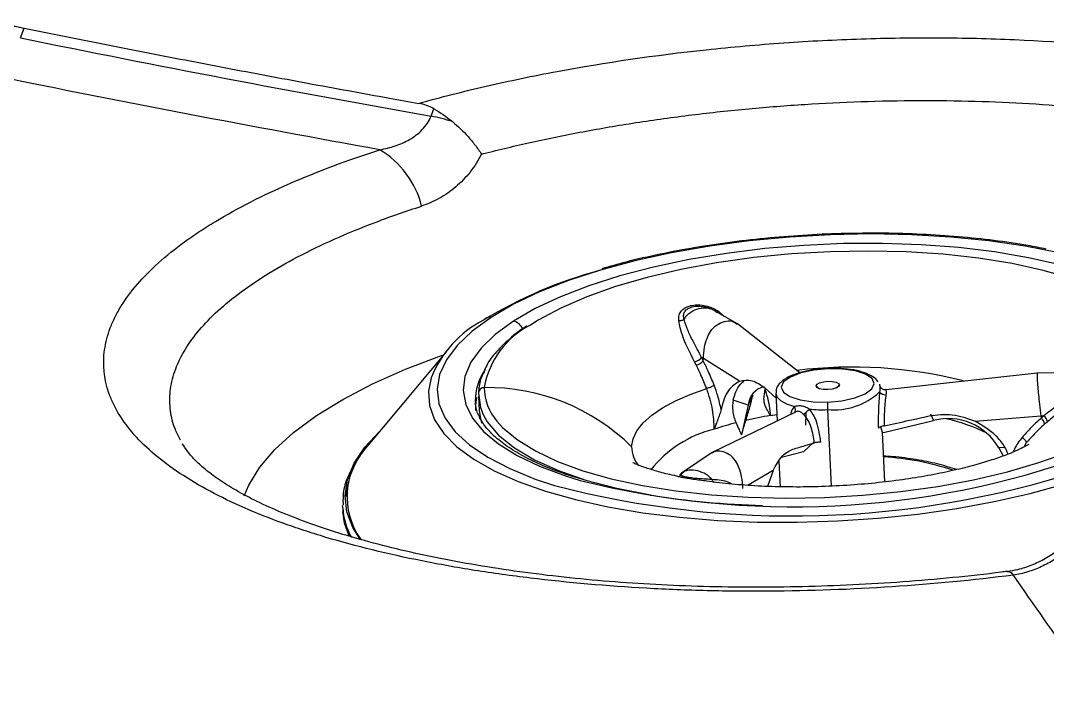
# Model space of a CAD drawing. Extents: x 398 to 508, y 623 to 782.
# Drawn here: x 462.976 to 466.448, y 656.504 to 658.735 of the extents above; entities that cross this region are included whole.
import ezdxf

# ---------------------------------------------------------------- set-up
doc = ezdxf.new("R2010")
doc.units = 0
doc.header["$MEASUREMENT"] = 0
doc.layers.add('GEOMETRY', color=2, linetype='Continuous', lineweight=25)

msp = doc.modelspace()

# ---------------------------------------------------------------- linework, layer by layer
at = {"layer": 'GEOMETRY'}
for p, q in [((462.9757, 658.6764), (462.9879, 658.71)), ((465.3049, 657.7622), (465.2856, 657.767)), ((465.3997, 657.7096), (465.3085, 657.7611)), ((465.3351, 657.7527), (465.3549, 657.7349)), ((465.6102, 657.544), (465.3994, 657.7098)), ((464.415, 657.6155), (464.1501, 657.2989)), ((465.2839, 657.5848), (465.2842, 657.5923)), ((465.4065, 657.5157), (465.2842, 657.5923)), ((466.4132, 657.5431), (465.902, 657.4867)), ((466.5868, 657.5446), (466.4121, 657.543)), ((465.4892, 657.4552), (465.4936, 657.4886)), ((465.4927, 657.4926), (465.5295, 657.46)), ((465.5288, 657.4749), (465.5332, 657.3812)), ((464.5242, 657.4646), (464.5265, 657.4172)), ((465.436, 657.4345), (465.3849, 657.4515)), ((465.436, 657.4345), (465.4129, 657.3343)), ((465.4515, 657.4677), (465.436, 657.4345)), ((465.5953, 657.4115), (465.314, 657.2743)), ((465.5108, 657.3995), (465.5321, 657.4029)), ((465.6309, 657.3672), (465.6319, 657.4095)), ((465.7043, 657.4197), (465.7164, 657.1609)), ((466.0524, 657.4049), (466.0626, 657.3834)), ((465.8977, 657.344), (466.0626, 657.3834)), ((466.2032, 657.3804), (466.4251, 657.3984)), ((466.4251, 657.3984), (466.426, 657.3908)), ((465.8896, 657.3421), (465.8841, 657.3614)), ((465.8896, 657.3421), (465.8977, 657.344)), ((465.8975, 657.1752), (465.8897, 657.3421)), ((463.5258, 657.2989), (463.5232, 657.3039)), ((465.6574, 657.3095), (465.6229, 657.2771)), ((466.3761, 657.3073), (466.3681, 657.293)), ((465.3144, 657.2746), (465.2106, 657.2049)), ((465.6187, 657.2761), (465.5486, 657.2583)), ((465.6229, 657.2771), (465.6187, 657.2761)), ((466.3033, 657.2921), (466.2832, 657.2906)), ((466.2832, 657.2906), (466.2983, 657.2632)), ((465.5395, 657.2443), (465.5435, 657.159)), ((465.2052, 657.1961), (465.2055, 657.1957)), ((465.2189, 657.2103), (465.2065, 657.1986)), ((465.52, 657.2139), (465.4358, 657.1637)), ((465.52, 657.2139), (465.5006, 657.16)), ((465.1058, 657.1311), (465.106, 657.1285)), ((464.0649, 657.088), (464.0647, 657.095)), ((464.0649, 657.088), (464.0655, 657.0754))]:
    msp.add_line(p, q, dxfattribs=at)
at = {"layer": 'GEOMETRY', "flags": 128}
for points in [[(466.487, 657.95), (466.3718, 657.9726), (466.2493, 657.9904), (466.1209, 658.0033), (465.9878, 658.011), (465.8516, 658.0136), (465.7138, 658.011), (465.5759, 658.0032), (465.4394, 657.9903), (465.3057, 657.9725), (465.1765, 657.9499), (465.053, 657.9227), (464.9366, 657.8914), (464.8286, 657.8562), (464.7302, 657.8176), (464.6424, 657.7758), (464.5663, 657.7315)], [(466.4908, 657.9092), (466.3839, 657.9333), (466.269, 657.9529), (466.1474, 657.9675), (466.0207, 657.9771), (465.8902, 657.9816), (465.7576, 657.9809), (465.6243, 657.975), (465.4919, 657.964), (465.362, 657.948), (465.2361, 657.9272), (465.1157, 657.9018), (465.0022, 657.8722), (464.8968, 657.8386), (464.801, 657.8015), (464.7157, 657.7614), (464.642, 657.7186)], [(466.7583, 657.7533), (466.7521, 657.7579), (466.6901, 657.7963), (466.6157, 657.8314), (466.5298, 657.8629), (466.4336, 657.8903), (466.3281, 657.9133), (466.2148, 657.9315), (466.095, 657.9448), (465.9704, 657.953), (465.8423, 657.9559), (465.7126, 657.9537), (465.5827, 657.9461), (465.4543, 657.9335), (465.329, 657.9159), (465.2085, 657.8935), (465.0941, 657.8666), (464.9875, 657.8356), (464.8898, 657.8009), (464.8024, 657.7629), (464.7262, 657.722), (464.6996, 657.7053)], [(464.5663, 657.7315), (464.5027, 657.685), (464.4521, 657.637), (464.4153, 657.5878), (464.3926, 657.5381), (464.3843, 657.4885), (464.3904, 657.4393), (464.4109, 657.3913), (464.4456, 657.3448), (464.494, 657.3005), (464.5557, 657.2588), (464.6299, 657.2202), (464.7159, 657.185), (464.7811, 657.1631)], [(464.642, 657.7186), (464.5807, 657.6737), (464.5326, 657.6273), (464.4983, 657.5798), (464.478, 657.5318), (464.4721, 657.4838), (464.4807, 657.4365), (464.5036, 657.3905), (464.5405, 657.3461), (464.5911, 657.304), (464.6547, 657.2646), (464.7306, 657.2285), (464.8179, 657.196), (464.8682, 657.1804)], [(463.7319, 657.1285), (463.7474, 657.1646), (463.7845, 657.2248), (463.8352, 657.2843), (463.8991, 657.3426), (463.9758, 657.3993), (464.0648, 657.454), (464.1654, 657.5064), (464.2769, 657.556), (464.3986, 657.6025), (464.4065, 657.6053)], [(465.7062, 657.5579), (465.6575, 657.5533), (465.6135, 657.5436), (465.5784, 657.5299), (465.5557, 657.5133), (465.5476, 657.4956), (465.5549, 657.4784), (465.5769, 657.4636), (465.6114, 657.4524), (465.6551, 657.4461), (465.7036, 657.4451)], [(465.7036, 657.4451), (465.7523, 657.4497), (465.7964, 657.4594), (465.8314, 657.4732), (465.8541, 657.4898), (465.8622, 657.5075), (465.8549, 657.5246), (465.8329, 657.5395), (465.7984, 657.5506), (465.7547, 657.557), (465.7062, 657.5579)], [(464.3638, 657.5271), (464.3548, 657.482), (464.3583, 657.4332), (464.3757, 657.3853), (464.4066, 657.3389), (464.4509, 657.2944), (464.508, 657.2523), (464.5774, 657.2129), (464.6583, 657.1768), (464.75, 657.1442), (464.8515, 657.1155), (464.9617, 657.0911), (465.0795, 657.0711), (465.2037, 657.0557), (465.3331, 657.0451), (465.4663, 657.0395), (465.6019, 657.0389), (465.7385, 657.0432), (465.8748, 657.0525), (466.0093, 657.0666), (466.1408, 657.0854), (466.2677, 657.1088), (466.3888, 657.1364), (466.5029, 657.168)], [(465.6656, 657.5), (465.6687, 657.5055), (465.6773, 657.5104), (465.6901, 657.514), (465.7052, 657.5156), (465.7202, 657.5151), (465.7329, 657.5125), (465.7414, 657.5083), (465.7442, 657.503)], [(465.7442, 657.503), (465.7411, 657.4975), (465.7325, 657.4926), (465.7197, 657.4891), (465.7046, 657.4874), (465.6896, 657.4879), (465.6769, 657.4905), (465.6684, 657.4948), (465.6656, 657.5)], [(464.5241, 657.4751), (464.531, 657.4263), (464.54, 657.4031)], [(465.0417, 657.2943), (465.0464, 657.3212), (465.0595, 657.3481), (465.0806, 657.3746), (465.1096, 657.4005), (465.146, 657.4254), (465.1895, 657.4489), (465.2395, 657.4709), (465.2954, 657.491)], [(465.5288, 657.4755), (465.5327, 657.4628), (465.545, 657.4501), (465.5651, 657.439), (465.592, 657.43)], [(464.5147, 657.4166), (464.515, 657.4362), (464.5189, 657.4604)], [(464.5265, 657.4172), (464.5306, 657.3881), (464.5349, 657.3737)], [(464.54, 657.4031), (464.5537, 657.3788), (464.592, 657.3331), (464.6453, 657.29), (464.713, 657.25), (464.7941, 657.2137), (464.8874, 657.1815), (464.9918, 657.1538), (465.1058, 657.1311)], [(464.5865, 657.3805), (464.6055, 657.3594), (464.6543, 657.3182), (464.7163, 657.2798), (464.7907, 657.2446), (464.8766, 657.2131), (464.9728, 657.1858), (465.0783, 657.1628), (465.1916, 657.1446), (465.3114, 657.1313), (465.436, 657.1231), (465.5641, 657.1201), (465.6938, 657.1224), (465.8238, 657.1299), (465.9521, 657.1426), (466.0774, 657.1602), (466.1979, 657.1826), (466.3123, 657.2094), (466.4189, 657.2404), (466.5166, 657.2751)], [(464.1251, 656.9791), (464.0989, 657.0213), (464.0791, 657.0744), (464.0733, 657.1286), (464.0815, 657.1833), (464.1038, 657.2381), (464.1398, 657.2924), (464.1892, 657.3459), (464.1902, 657.3468)], [(464.0875, 656.9895), (464.0712, 657.0356), (464.0655, 657.0754)]]:
    msp.add_lwpolyline(points, dxfattribs=at)
at = {"layer": 'GEOMETRY'}
for centre, radius, start, end in [((464.217, 657.6969), 0.7301, 72.5512, 78.4136), ((464.0297, 658.0314), 0.3117, 14.2318, 58.9749), ((465.3298, 656.4181), 1.5245, 105.1122, 121.1731), ((464.7177, 657.3843), 0.3817, 117.6371, 158.0244), ((464.5611, 657.7055), 0.0265, 78.5757, 140.309), ((464.6326, 657.675), 0.0446, 22.5594, 77.7756), ((464.8313, 657.4447), 0.292, 116.7942, 170.2394), ((465.2463, 657.6222), 0.0415, 281.7004, 320.5989), ((465.2513, 657.6129), 0.043, 281.7158, 319.2109), ((464.6958, 657.4497), 0.1826, 144.5311, 180.8077), ((465.787, 656.034), 1.5296, 75.7487, 96.9792), ((465.7063, 657.531), 0.0472, 308.0151, 323.6222), ((464.543, 657.4753), 0.0189, 88.5142, 180.645), ((464.5541, 656.7999), 0.6944, 45.3959, 90.8708), ((464.7209, 657.4963), 0.1774, 180.686, 220.7523), ((465.5032, 657.4309), 0.0673, 101.6407, 176.866), ((465.702, 657.5321), 0.0485, 221.3358, 239.1546), ((465.7251, 657.6475), 0.2287, 264.7795, 312.642), ((465.8994, 657.4951), 0.025, 219.48, 274.9729), ((466.2255, 657.4468), 0.5219, 180.1783, 182.9696), ((465.7439, 656.0003), 1.4185, 99.4604, 102.8655), ((465.5801, 657.4192), 0.016, 326.7688, 42.1517), ((464.647, 658.3893), 1.3885, 314.7143, 315.805), ((465.6859, 657.885), 0.4657, 264.6524, 272.2629), ((466.4128, 657.3723), 0.0354, 10.8486, 49.5983), ((465.6603, 656.3409), 1.0678, 104.4098, 108.5253), ((466.1112, 657.1903), 0.1991, 30.2462, 104.1341), ((465.9687, 656.7801), 0.6237, 63.9269, 77.4542), ((466.4043, 657.364), 0.0344, 11.1079, 50.9137), ((465.4122, 656.9748), 0.3893, 103.5454, 141.7571), ((464.3683, 657.1037), 0.2928, 138.186, 175.5606), ((464.3285, 657.1251), 0.2491, 135.7532, 215.9157), ((465.5863, 660.0253), 2.9341, 255.8322, 289.7933), ((465.1437, 657.2954), 0.1021, 180.6, 219.8978), ((465.839, 656.3416), 0.9197, 71.6871, 86.5985), ((465.5831, 660.234), 3.1739, 255.3634, 287.982), ((465.5523, 659.8533), 2.7585, 260.686, 268.578), ((464.2996, 657.102), 0.2351, 183.4132, 209.3076), ((466.3117, 656.8474), 0.0243, 31.4527, 92.865)]:
    msp.add_arc(centre, radius, start, end, dxfattribs=at)
for points, knots in [([(462.4579, 658.71), (462.462, 658.7108), (462.4701, 658.7124), (462.4825, 658.7147), (462.4951, 658.7169), (462.5078, 658.719), (462.527, 658.7219), (462.5531, 658.7254), (462.5863, 658.729), (462.62, 658.7318), (462.6654, 658.7345), (462.7229, 658.7359), (462.7803, 658.7345), (462.8258, 658.7318), (462.8595, 658.729), (462.8927, 658.7254), (462.9217, 658.7215), (462.9465, 658.7176), (462.9675, 658.714), (462.9811, 658.7113), (462.9879, 658.71)], [0, 0, 0, 0, 0.024943, 0.049904, 0.074897, 0.099938, 0.125041, 0.187508, 0.250078, 0.312621, 0.375098, 0.500019, 0.624948, 0.687409, 0.749978, 0.812527, 0.875008, 0.91679, 0.958431, 1, 1, 1, 1]), ([(462.9879, 658.71), (463.033, 658.7008), (463.1235, 658.6824), (463.2594, 658.6553), (463.3958, 658.6284), (463.5326, 658.6018), (463.6699, 658.5755), (463.8077, 658.5494), (463.9459, 658.5236), (464.0845, 658.4981), (464.21, 658.4753), (464.2892, 658.4611), (464.322, 658.4552)], [0, 0, 0, 0, 0.101523, 0.203392, 0.305605, 0.408162, 0.511062, 0.614304, 0.717888, 0.821811, 0.926073, 1, 1, 1, 1]), ([(464.322, 658.4552), (464.3957, 658.4759), (464.4717, 658.4952), (464.5892, 658.5223), (464.629, 658.5311), (464.7091, 658.5477), (464.7495, 658.5557), (464.953, 658.5936), (465.121, 658.6181), (465.3375, 658.6414), (465.3813, 658.6456), (465.469, 658.6534), (465.5127, 658.6569), (465.6439, 658.6661), (465.7311, 658.6705), (465.9051, 658.6763), (465.9918, 658.6775), (466.1216, 658.6769), (466.1648, 658.6762), (466.2511, 658.6741), (466.2941, 658.6727), (466.5063, 658.6632), (466.669, 658.649), (466.8637, 658.6231), (466.9022, 658.6175), (466.9783, 658.6054), (467.016, 658.5989), (467.1268, 658.5783), (467.1975, 658.5631), (467.3327, 658.5298), (467.3973, 658.5116), (467.5204, 658.4724), (467.5788, 658.4513), (467.6893, 658.4061), (467.7405, 658.3823), (467.8347, 658.3326), (467.8778, 658.3067), (467.9559, 658.2528), (467.9909, 658.2247), (468.0372, 658.181), (468.0516, 658.1662), (468.0781, 658.1362), (468.1023, 658.1059), (468.1219, 658.075), (468.1393, 658.0437), (468.1469, 658.0279), (468.166, 657.9801), (468.174, 657.9481), (468.1843, 657.8517), (468.1731, 657.7868), (468.1358, 657.7053), (468.1271, 657.689), (468.1076, 657.6564), (468.0967, 657.6403), (468.0609, 657.5923), (468.0327, 657.5609), (467.9678, 657.499), (467.9311, 657.4686), (467.8697, 657.4238), (467.8481, 657.409), (467.8027, 657.3796), (467.7791, 657.3652), (467.6567, 657.2945), (467.5448, 657.2422), (467.3876, 657.1819), (467.3553, 657.1702), (467.2889, 657.1471), (467.2547, 657.1358), (467.1507, 657.1032), (467.079, 657.0828), (466.931, 657.045), (466.8548, 657.0274), (466.6978, 656.9952), (466.6171, 656.9804), (466.5339, 656.9671)], [0, 0, 0, 0, 0.03125, 0.03125, 0.046875, 0.046875, 0.0625, 0.0625, 0.125, 0.125, 0.140625, 0.140625, 0.15625, 0.15625, 0.1875, 0.1875, 0.21875, 0.21875, 0.234375, 0.234375, 0.25, 0.25, 0.3125, 0.3125, 0.328125, 0.328125, 0.34375, 0.34375, 0.375, 0.375, 0.40625, 0.40625, 0.4375, 0.4375, 0.46875, 0.46875, 0.5, 0.5, 0.53125, 0.53125, 0.546875, 0.546875, 0.5625, 0.578125, 0.578125, 0.59375, 0.59375, 0.625, 0.625, 0.6875, 0.6875, 0.703125, 0.703125, 0.71875, 0.71875, 0.75, 0.75, 0.78125, 0.78125, 0.796875, 0.796875, 0.8125, 0.8125, 0.875, 0.875, 0.890625, 0.890625, 0.90625, 0.90625, 0.9375, 0.9375, 0.96875, 0.96875, 1, 1, 1, 1]), ([(464.5344, 658.2835), (464.5366, 658.2841), (464.5918, 658.2984), (464.704, 658.3252), (464.8763, 658.3603), (465.0574, 658.3912), (465.2449, 658.4172), (465.4358, 658.4379), (465.6269, 658.4528), (465.8186, 658.4622), (466.0114, 658.4659), (466.2019, 658.4636), (466.3868, 658.4555), (466.5668, 658.4416), (466.7424, 658.4216), (466.9102, 658.3959), (467.0674, 658.3648), (467.2148, 658.3284), (467.3528, 658.2865), (467.4786, 658.2396), (467.5904, 658.1887), (467.689, 658.1338), (467.7743, 658.0746), (467.8475, 658.0096), (467.9058, 657.9394), (467.9461, 657.8657), (467.9677, 657.7909), (467.9708, 657.7155), (467.9578, 657.6419), (467.9344, 657.5937), (467.9235, 657.5712)], [0, 0, 0, 0, 0.0014625, 0.0368542, 0.0730844, 0.1093147, 0.1465943, 0.1838738, 0.2201378, 0.2564018, 0.2937242, 0.3310466, 0.3672156, 0.4033845, 0.4406183, 0.4778519, 0.5138007, 0.5497493, 0.5867572, 0.6237651, 0.6595087, 0.6952523, 0.7320379, 0.7688236, 0.8087424, 0.8490082, 0.8873588, 0.9257096, 0.965325, 1, 1, 1, 1]), ([(464.1903, 658.2986), (464.2081, 658.3015), (464.2255, 658.3058), (464.2592, 658.3172), (464.2756, 658.3243), (464.3069, 658.3426), (464.3214, 658.3534), (464.3402, 658.373), (464.346, 658.3802), (464.3561, 658.3954), (464.3603, 658.4035), (464.3637, 658.4121)], [0, 0, 0, 0, 0.25, 0.25, 0.5, 0.5, 0.75, 0.75, 0.875, 0.875, 1, 1, 1, 1]), ([(464.4359, 658.3934), (464.4547, 658.378), (464.4723, 658.3611), (464.4971, 658.3335), (464.5051, 658.3239), (464.5165, 658.309), (464.5203, 658.304), (464.5275, 658.2938), (464.5311, 658.2886), (464.5344, 658.2835)], [0, 0, 0, 0, 0.5, 0.5, 0.75, 0.75, 0.875, 0.875, 1, 1, 1, 1]), ([(466.3324, 656.8601), (466.1966, 656.8426), (466.0598, 656.8295), (465.7842, 656.8114), (465.6454, 656.8064), (465.4705, 656.8053), (465.4354, 656.8054), (465.3659, 656.806), (465.3313, 656.8066), (465.2281, 656.8091), (465.1601, 656.8118), (464.9585, 656.823), (464.8271, 656.8344), (464.6668, 656.8539), (464.635, 656.858), (464.5724, 656.8668), (464.5415, 656.8714), (464.4501, 656.8859), (464.3909, 656.8965), (464.2182, 656.931), (464.1098, 656.9575), (463.9829, 656.9954), (463.958, 657.0032), (463.9097, 657.0191), (463.8861, 657.0273), (463.8172, 657.0522), (463.7301, 657.0868), (463.6526, 657.1243), (463.5799, 657.1632), (463.5459, 657.1833), (463.4515, 657.246), (463.4004, 657.2895), (463.3404, 657.3572), (463.3232, 657.3802), (463.3018, 657.4154), (463.2953, 657.4272), (463.2839, 657.4511), (463.2789, 657.4632), (463.2577, 657.5238), (463.2529, 657.5726), (463.2633, 657.6464), (463.2697, 657.6711), (463.2838, 657.7082), (463.2893, 657.7206), (463.3017, 657.7455), (463.3087, 657.758), (463.3472, 657.8201), (463.3893, 657.8686), (463.4688, 657.94), (463.498, 657.9635), (463.546, 657.9984), (463.5627, 658.01), (463.5975, 658.033), (463.6157, 658.0444), (463.7093, 658.1009), (463.7932, 658.1437), (463.9785, 658.2246), (464.0798, 658.2628), (464.1903, 658.2986)], [0, 0, 0, 0, 0.0625, 0.0625, 0.125, 0.125, 0.140625, 0.140625, 0.15625, 0.15625, 0.1875, 0.1875, 0.25, 0.25, 0.265625, 0.265625, 0.28125, 0.28125, 0.3125, 0.3125, 0.375, 0.375, 0.390625, 0.390625, 0.40625, 0.40625, 0.4375, 0.46875, 0.46875, 0.5, 0.5, 0.5625, 0.5625, 0.59375, 0.59375, 0.609375, 0.609375, 0.625, 0.625, 0.6875, 0.6875, 0.71875, 0.71875, 0.734375, 0.734375, 0.75, 0.75, 0.8125, 0.8125, 0.84375, 0.84375, 0.859375, 0.859375, 0.875, 0.875, 0.9375, 0.9375, 1, 1, 1, 1]), ([(464.5344, 658.2835), (464.5231, 658.2616), (464.51, 658.2415), (464.4881, 658.2138), (464.4804, 658.2049), (464.4641, 658.1881), (464.4556, 658.1801), (464.4295, 658.1578), (464.4111, 658.1451), (464.3726, 658.1236), (464.3525, 658.1148), (464.3318, 658.1081)], [0, 0, 0, 0, 0.25, 0.25, 0.375, 0.375, 0.5, 0.5, 0.75, 0.75, 1, 1, 1, 1]), ([(463.517, 657.3162), (463.5106, 657.3281), (463.4928, 657.3608), (463.4808, 657.416), (463.4793, 657.4817), (463.4945, 657.5486), (463.5254, 657.6156), (463.5715, 657.6814), (463.6324, 657.7464), (463.7088, 657.8106), (463.8016, 657.8743), (463.91, 657.9364), (464.0353, 657.9969), (464.1749, 658.0548), (464.2795, 658.0903), (464.3318, 658.1081)], [0, 0, 0, 0, 0.04368, 0.120413, 0.197146, 0.276103, 0.35506, 0.431867, 0.508674, 0.587709, 0.666743, 0.748699, 0.830656, 0.915328, 1, 1, 1, 1]), ([(465.7809, 658.0153), (465.7761, 658.0153), (465.7283, 658.0151), (465.6369, 658.0104), (465.5081, 658.0009), (465.381, 657.9867), (465.2568, 657.9683), (465.1369, 657.9457), (465.0306, 657.9217), (464.9678, 657.9037), (464.9407, 657.8959)], [0, 0, 0, 0, 0.016476, 0.161935, 0.307392, 0.452868, 0.598396, 0.744008, 0.889746, 1, 1, 1, 1]), ([(466.4428, 657.9625), (466.4226, 657.9666), (466.3665, 657.978), (466.2673, 657.992), (466.1471, 658.0049), (466.0226, 658.013), (465.9003, 658.0169), (465.8191, 658.0158), (465.7809, 658.0153)], [0, 0, 0, 0, 0.102978, 0.286936, 0.470626, 0.654121, 0.83748, 1, 1, 1, 1]), ([(465.2009, 657.72), (465.201, 657.7265), (465.2011, 657.7388), (465.209, 657.754), (465.2224, 657.7651), (465.2409, 657.7718), (465.2624, 657.7748), (465.2865, 657.7728), (465.3117, 657.7657), (465.327, 657.7572), (465.3351, 657.7527)], [0, 0, 0, 0, 0.145851, 0.274099, 0.386878, 0.500542, 0.613822, 0.727127, 0.855363, 1, 1, 1, 1]), ([(465.2188, 657.7246), (465.2181, 657.7291), (465.2168, 657.7382), (465.2197, 657.7505), (465.2293, 657.7612), (465.2462, 657.7678), (465.2662, 657.7705), (465.2795, 657.7682), (465.2856, 657.7671)], [0, 0, 0, 0, 0.1756203, 0.3472786, 0.5152155, 0.6845778, 0.8539215, 1, 1, 1, 1]), ([(465.2188, 657.7246), (465.2221, 657.7295), (465.2286, 657.7392), (465.2456, 657.7533), (465.2695, 657.7628), (465.293, 657.7658), (465.3053, 657.7617), (465.3084, 657.7606)], [0, 0, 0, 0, 0.159948, 0.31045, 0.605234, 0.900019, 1, 1, 1, 1]), ([(465.2856, 657.7671), (465.2866, 657.7671), (465.2897, 657.7668), (465.2924, 657.7656), (465.2944, 657.7648)], [0, 0, 0, 0, 0.298776, 1, 1, 1, 1]), ([(465.3265, 657.7508), (465.3269, 657.7504), (465.3277, 657.7496), (465.3298, 657.7496), (465.3323, 657.7505), (465.3342, 657.752), (465.3351, 657.7527)], [0, 0, 0, 0, 0.246142, 0.500005, 0.753865, 1, 1, 1, 1]), ([(465.2188, 657.7246), (465.2176, 657.7238), (465.2153, 657.7222), (465.2108, 657.7206), (465.2059, 657.7197), (465.2026, 657.7199), (465.2009, 657.72)], [0, 0, 0, 0, 0.232227, 0.480789, 0.739393, 1, 1, 1, 1]), ([(465.2547, 657.5816), (465.2387, 657.6122), (465.2132, 657.6613), (465.2042, 657.7039), (465.2009, 657.72)], [0, 0, 0, 0, 0.623428, 1, 1, 1, 1]), ([(465.2783, 657.5959), (465.2685, 657.6146), (465.2514, 657.6469), (465.2298, 657.6898), (465.2225, 657.7127), (465.2188, 657.7246)], [0, 0, 0, 0, 0.398585, 0.689275, 1, 1, 1, 1]), ([(465.2842, 657.5923), (465.285, 657.605), (465.2866, 657.6277), (465.2949, 657.6588), (465.3081, 657.6859), (465.3289, 657.7079), (465.3553, 657.7188), (465.3808, 657.7213), (465.3931, 657.7128), (465.3988, 657.7089)], [0, 0, 0, 0, 0.189941, 0.339777, 0.459925, 0.607696, 0.743694, 0.879691, 1, 1, 1, 1]), ([(464.688, 657.7026), (464.6874, 657.7023), (464.6644, 657.6886), (464.6286, 657.6595), (464.5831, 657.6154), (464.5545, 657.578), (464.5453, 657.555), (464.5426, 657.548)], [0, 0, 0, 0, 0.007913, 0.295854, 0.584466, 0.872703, 1, 1, 1, 1]), ([(465.26, 657.5708), (465.259, 657.5729), (465.2573, 657.5765), (465.2555, 657.58), (465.2547, 657.5816)], [0, 0, 0, 0, 0.559764, 1, 1, 1, 1]), ([(465.2842, 657.5923), (465.2831, 657.593), (465.2811, 657.5942), (465.2792, 657.5954), (465.2783, 657.5959)], [0, 0, 0, 0, 0.56, 1, 1, 1, 1]), ([(465.2839, 657.5848), (465.2828, 657.5869), (465.281, 657.5906), (465.2791, 657.5943), (465.2783, 657.5959)], [0, 0, 0, 0, 0.559876, 1, 1, 1, 1]), ([(465.3206, 657.5027), (465.3141, 657.5185), (465.3024, 657.5466), (465.2895, 657.5732), (465.2839, 657.5848)], [0, 0, 0, 0, 0.560335, 1, 1, 1, 1]), ([(464.5426, 657.548), (464.5384, 657.5393), (464.527, 657.5158), (464.5252, 657.4916), (464.5241, 657.4763)], [0, 0, 0, 0, 0.36833, 1, 1, 1, 1]), ([(465.2954, 657.491), (465.2891, 657.5063), (465.2779, 657.5336), (465.2655, 657.5595), (465.26, 657.5708)], [0, 0, 0, 0, 0.560391, 1, 1, 1, 1]), ([(465.7063, 657.5592), (465.6983, 657.5588), (465.6749, 657.5575), (465.637, 657.552), (465.5966, 657.5413), (465.5629, 657.5265), (465.5411, 657.5092), (465.529, 657.491), (465.5299, 657.4798), (465.5302, 657.476)], [0, 0, 0, 0, 0.08964, 0.261366, 0.434521, 0.610672, 0.793717, 0.931369, 1, 1, 1, 1]), ([(465.8741, 657.513), (465.873, 657.5152), (465.8684, 657.5241), (465.851, 657.5352), (465.8225, 657.5477), (465.7833, 657.5561), (465.743, 657.5598), (465.7169, 657.5594), (465.7063, 657.5592)], [0, 0, 0, 0, 0.055892, 0.227152, 0.432944, 0.647709, 0.85758, 1, 1, 1, 1]), ([(466.4132, 657.5427), (466.4129, 657.5417), (466.4122, 657.5397), (466.4126, 657.5235), (466.4145, 657.498), (466.4173, 657.4681), (466.4208, 657.435), (466.4236, 657.4115), (466.4251, 657.3984)], [0, 0, 0, 0, 0.143945, 0.30049, 0.470587, 0.608887, 0.781362, 1, 1, 1, 1]), ([(465.4065, 657.5157), (465.3933, 657.5074), (465.373, 657.4946), (465.3536, 657.4573), (465.3473, 657.4325), (465.3441, 657.4199)], [0, 0, 0, 0, 0.473529, 0.73037, 1, 1, 1, 1]), ([(465.3849, 657.4515), (465.3894, 657.467), (465.3979, 657.4961), (465.4137, 657.5099), (465.4211, 657.5163)], [0, 0, 0, 0, 0.52907, 1, 1, 1, 1]), ([(465.4065, 657.5157), (465.4205, 657.5185), (465.4487, 657.5241), (465.478, 657.5031), (465.4927, 657.4926)], [0, 0, 0, 0, 0.499899, 1, 1, 1, 1]), ([(465.902, 657.4867), (465.9018, 657.4866), (465.8997, 657.4862), (465.8956, 657.4868), (465.8902, 657.4887), (465.8856, 657.4923), (465.8824, 657.4968), (465.8807, 657.5016), (465.8807, 657.5047), (465.8806, 657.5062)], [0, 0, 0, 0, 0.021594, 0.187507, 0.360259, 0.53345, 0.700703, 0.85712, 1, 1, 1, 1]), ([(465.3206, 657.5027), (465.3193, 657.5016), (465.3173, 657.5), (465.3132, 657.4976), (465.3097, 657.4958), (465.3059, 657.4942), (465.3009, 657.4923), (465.2976, 657.4915), (465.2954, 657.491)], [0, 0, 0, 0, 0.240748, 0.370382, 0.502553, 0.634347, 0.762901, 1, 1, 1, 1]), ([(465.321, 657.3533), (465.3201, 657.3753), (465.3182, 657.4219), (465.3033, 657.4672), (465.2954, 657.491)], [0, 0, 0, 0, 0.4735233, 1, 1, 1, 1]), ([(465.3441, 657.4199), (465.3409, 657.4356), (465.335, 657.4642), (465.3251, 657.4908), (465.3206, 657.5027)], [0, 0, 0, 0, 0.550605, 1, 1, 1, 1]), ([(465.4931, 657.4849), (465.4955, 657.478), (465.505, 657.4498), (465.5083, 657.4212), (465.5108, 657.3995)], [0, 0, 0, 0, 0.243316, 1, 1, 1, 1]), ([(465.8801, 657.4792), (465.8794, 657.4714), (465.8777, 657.4536), (465.8753, 657.4114), (465.8756, 657.379), (465.8758, 657.3567)], [0, 0, 0, 0, 0.194071, 0.442808, 1, 1, 1, 1]), ([(465.8805, 657.5003), (465.8809, 657.5004), (465.8815, 657.5006), (465.8812, 657.4943), (465.8805, 657.4849), (465.8801, 657.4792)], [0, 0, 0, 0, 0.295814, 0.575948, 1, 1, 1, 1]), ([(465.9015, 657.4702), (465.9004, 657.4624), (465.8981, 657.446), (465.8956, 657.4097), (465.8956, 657.383), (465.8956, 657.365)], [0, 0, 0, 0, 0.22843, 0.478519, 1, 1, 1, 1]), ([(465.9018, 657.484), (465.9021, 657.4849), (465.9025, 657.4865), (465.902, 657.4868), (465.9016, 657.486), (465.9015, 657.4836), (465.9023, 657.4787), (465.9018, 657.4732), (465.9015, 657.4702)], [0, 0, 0, 0, 0.182824, 0.322033, 0.445579, 0.56442, 0.763599, 1, 1, 1, 1]), ([(466.584, 657.4926), (466.5745, 657.4877), (466.5522, 657.4761), (466.5169, 657.4562), (466.4762, 657.4304), (466.4502, 657.4104), (466.4357, 657.3992)], [0, 0, 0, 0, 0.182524, 0.429956, 0.681794, 1, 1, 1, 1]), ([(464.8815, 657.1819), (464.8604, 657.1881), (464.8102, 657.2028), (464.7414, 657.2297), (464.6747, 657.2614), (464.6194, 657.2951), (464.5756, 657.33), (464.5434, 657.3652), (464.5232, 657.4001), (464.5137, 657.4268), (464.5144, 657.4426), (464.5145, 657.447)], [0, 0, 0, 0, 0.089287, 0.213025, 0.336217, 0.458787, 0.580805, 0.702688, 0.825415, 0.951798, 1, 1, 1, 1]), ([(465.3849, 657.4515), (465.3834, 657.4394), (465.3802, 657.4146), (465.3897, 657.3884), (465.3946, 657.375)], [0, 0, 0, 0, 0.48807, 1, 1, 1, 1]), ([(465.4281, 657.3832), (465.4328, 657.3989), (465.4422, 657.4297), (465.4484, 657.4553), (465.4515, 657.4677)], [0, 0, 0, 0, 0.512161, 1, 1, 1, 1]), ([(465.5108, 657.3995), (465.509, 657.4025), (465.5037, 657.4116), (465.4964, 657.4249), (465.49, 657.4403), (465.4895, 657.4501), (465.4892, 657.4552)], [0, 0, 0, 0, 0.161492, 0.487543, 0.736821, 1, 1, 1, 1]), ([(466.5241, 657.4371), (466.5128, 657.4293), (466.4861, 657.4107), (466.4617, 657.3906), (466.4476, 657.3789)], [0, 0, 0, 0, 0.4223498, 1, 1, 1, 1]), ([(465.3441, 657.4199), (465.3426, 657.4143), (465.3398, 657.4036), (465.3332, 657.3868), (465.3283, 657.3738), (465.3242, 657.3627), (465.3223, 657.357), (465.321, 657.3533)], [0, 0, 0, 0, 0.264406, 0.51393, 0.756412, 0.838107, 1, 1, 1, 1]), ([(465.592, 657.43), (465.587, 657.4233), (465.582, 657.4165), (465.5804, 657.4073), (465.5803, 657.4071)], [0, 0, 0, 0, 0.986478, 1, 1, 1, 1]), ([(465.6425, 657.4214), (465.6374, 657.4241), (465.6275, 657.4295), (465.6096, 657.4336), (465.5986, 657.4313), (465.592, 657.43)], [0, 0, 0, 0, 0.295725, 0.576123, 1, 1, 1, 1]), ([(465.6239, 657.4026), (465.622, 657.4044), (465.6186, 657.4075), (465.6135, 657.411), (465.609, 657.413), (465.6035, 657.4138), (465.5984, 657.4132), (465.5961, 657.4115), (465.5955, 657.4111)], [0, 0, 0, 0, 0.2198156, 0.3871529, 0.5358271, 0.678906, 0.9183247, 1, 1, 1, 1]), ([(465.66, 657.3076), (465.6571, 657.3249), (465.6528, 657.3506), (465.6402, 657.3831), (465.6292, 657.3963), (465.6239, 657.4026)], [0, 0, 0, 0, 0.521467, 0.771559, 1, 1, 1, 1]), ([(465.6813, 657.3093), (465.6778, 657.333), (465.673, 657.365), (465.6572, 657.4027), (465.6471, 657.4156), (465.6425, 657.4214)], [0, 0, 0, 0, 0.608379, 0.823294, 1, 1, 1, 1]), ([(466.0475, 657.3983), (466.0737, 657.4018), (466.1269, 657.4089), (466.1776, 657.39), (466.2032, 657.3804)], [0, 0, 0, 0, 0.493307, 1, 1, 1, 1]), ([(466.4251, 657.3984), (466.4271, 657.3986), (466.4306, 657.3989), (466.4342, 657.3991), (466.4357, 657.3992)], [0, 0, 0, 0, 0.56, 1, 1, 1, 1]), ([(466.4357, 657.3992), (466.4339, 657.3977), (466.4307, 657.3949), (466.4274, 657.392), (466.426, 657.3908)], [0, 0, 0, 0, 0.560236, 1, 1, 1, 1]), ([(465.3946, 657.375), (465.3979, 657.3674), (465.404, 657.3538), (465.4101, 657.3403), (465.4129, 657.3343)], [0, 0, 0, 0, 0.559999, 1, 1, 1, 1]), ([(465.4129, 657.3343), (465.4157, 657.3434), (465.4208, 657.3597), (465.4258, 657.376), (465.4281, 657.3832)], [0, 0, 0, 0, 0.559999, 1, 1, 1, 1]), ([(465.8956, 657.365), (465.8934, 657.3644), (465.8891, 657.3634), (465.8833, 657.3612), (465.8785, 657.3589), (465.8767, 657.3574), (465.8758, 657.3567)], [0, 0, 0, 0, 0.265259, 0.518044, 0.761013, 1, 1, 1, 1]), ([(465.8956, 657.365), (465.924, 657.3712), (465.9747, 657.3821), (466.0253, 657.3934), (466.0475, 657.3983)], [0, 0, 0, 0, 0.561975, 1, 1, 1, 1]), ([(466.315, 657.2694), (466.3108, 657.2783), (466.3002, 657.3008), (466.2659, 657.3428), (466.2279, 657.3656), (466.2032, 657.3804)], [0, 0, 0, 0, 0.18738, 0.473145, 1, 1, 1, 1]), ([(466.426, 657.3908), (466.4135, 657.3792), (466.3911, 657.3585), (466.3711, 657.3358), (466.3623, 657.3257)], [0, 0, 0, 0, 0.559797, 1, 1, 1, 1]), ([(466.4381, 657.3707), (466.4259, 657.3594), (466.4041, 657.3393), (466.3847, 657.3171), (466.3761, 657.3073)], [0, 0, 0, 0, 0.559766, 1, 1, 1, 1]), ([(466.4476, 657.3789), (466.4458, 657.3774), (466.4426, 657.3747), (466.4395, 657.3719), (466.4381, 657.3707)], [0, 0, 0, 0, 0.5607008, 1, 1, 1, 1]), ([(466.3102, 656.8727), (466.3042, 656.8718), (466.2443, 656.8635), (466.1271, 656.8512), (465.9593, 656.8364), (465.7896, 656.8262), (465.6198, 656.8201), (465.4512, 656.8183), (465.2853, 656.8206), (465.1232, 656.8272), (464.9654, 656.8377), (464.8118, 656.8523), (464.6621, 656.8707), (464.517, 656.893), (464.3778, 656.9189), (464.2458, 656.9481), (464.1225, 656.9803), (464.0089, 657.0151), (463.9062, 657.0517), (463.8153, 657.0895), (463.737, 657.1277), (463.6717, 657.1654), (463.6194, 657.2014), (463.5785, 657.2357), (463.549, 657.2666), (463.5325, 657.2883), (463.528, 657.2973), (463.5269, 657.2994)], [0, 0, 0, 0, 0.004954, 0.049384, 0.093994, 0.13864, 0.183158, 0.227427, 0.271349, 0.314847, 0.357799, 0.400788, 0.444176, 0.487871, 0.531755, 0.575665, 0.619391, 0.662751, 0.705561, 0.747654, 0.788884, 0.829154, 0.868391, 0.907395, 0.947009, 0.987232, 1, 1, 1, 1]), ([(466.3848, 657.3023), (466.3845, 657.3021), (466.3838, 657.3016), (466.3709, 657.2941), (466.3474, 657.2826), (466.3125, 657.2679), (466.2664, 657.2513), (466.2091, 657.2337), (466.1414, 657.2163), (466.0644, 657.1999), (465.9795, 657.1854), (465.8886, 657.1735), (465.7935, 657.1646), (465.6962, 657.1592), (465.5989, 657.1574), (465.5036, 657.1592), (465.413, 657.1645), (465.3433, 657.171), (465.3071, 657.1763), (465.2965, 657.1779)], [0, 0, 0, 0, 0.038328, 0.086946, 0.137571, 0.190791, 0.246864, 0.305772, 0.367289, 0.431057, 0.496661, 0.56367, 0.631668, 0.700257, 0.769059, 0.837616, 0.905525, 0.972402, 1, 1, 1, 1]), ([(465.587, 657.2861), (465.6006, 657.2901), (465.6252, 657.2972), (465.6493, 657.3044), (465.66, 657.3076)], [0, 0, 0, 0, 0.557908, 1, 1, 1, 1]), ([(465.6813, 657.3093), (465.6793, 657.3093), (465.6751, 657.3093), (465.6691, 657.309), (465.6637, 657.3085), (465.6613, 657.3079), (465.66, 657.3076)], [0, 0, 0, 0, 0.239009, 0.48193, 0.734651, 1, 1, 1, 1]), ([(466.3623, 657.3257), (466.3523, 657.3132), (466.3402, 657.2978), (466.3334, 657.2798), (466.3322, 657.2765)], [0, 0, 0, 0, 0.817174, 1, 1, 1, 1]), ([(466.3623, 657.3257), (466.3642, 657.3241), (466.3672, 657.3216), (466.3707, 657.318), (466.373, 657.3152), (466.3747, 657.3126), (466.3762, 657.3096), (466.3762, 657.3082), (466.3761, 657.3073)], [0, 0, 0, 0, 0.238919, 0.368015, 0.5, 0.631985, 0.761081, 1, 1, 1, 1]), ([(465.4181, 657.1532), (465.417, 657.1664), (465.415, 657.19), (465.4063, 657.2219), (465.3928, 657.2491), (465.3718, 657.2703), (465.3458, 657.279), (465.3251, 657.2807), (465.3165, 657.2744), (465.3145, 657.2729)], [0, 0, 0, 0, 0.206159, 0.368789, 0.499196, 0.659584, 0.807194, 0.954804, 1, 1, 1, 1]), ([(465.52, 657.2139), (465.5299, 657.232), (465.5498, 657.2681), (465.5746, 657.2801), (465.587, 657.2861)], [0, 0, 0, 0, 0.499899, 1, 1, 1, 1]), ([(466.1412, 657.2168), (466.1199, 657.2235), (466.0775, 657.2369), (466.004, 657.251), (465.9423, 657.2597), (465.9041, 657.262), (465.8934, 657.2626)], [0, 0, 0, 0, 0.298771, 0.593924, 0.886442, 1, 1, 1, 1]), ([(465.1882, 657.1963), (465.1876, 657.1965), (465.1658, 657.2006), (465.1316, 657.2098), (465.0903, 657.222), (465.0637, 657.2319), (465.0483, 657.2389), (465.0468, 657.2397), (465.046, 657.2402)], [0, 0, 0, 0, 0.006386, 0.237168, 0.458714, 0.649115, 0.831784, 1, 1, 1, 1]), ([(464.0935, 657.2163), (464.0887, 657.2065), (464.0745, 657.1781), (464.0651, 657.1375), (464.0659, 657.1072), (464.0662, 657.0963)], [0, 0, 0, 0, 0.252011, 0.731357, 1, 1, 1, 1]), ([(465.2965, 657.1775), (465.2884, 657.1786), (465.2731, 657.1807), (465.249, 657.1839), (465.2277, 657.1872), (465.2094, 657.1906), (465.1963, 657.1937), (465.1889, 657.1959), (465.189, 657.1961), (465.1891, 657.1961)], [0, 0, 0, 0, 0.149125, 0.281248, 0.41409, 0.546875, 0.679018, 0.829205, 1, 1, 1, 1]), ([(465.2057, 657.1993), (465.205, 657.1982), (465.2043, 657.1971), (465.2051, 657.1962), (465.2052, 657.1961)], [0, 0, 0, 0, 0.936499, 1, 1, 1, 1]), ([(465.3138, 657.1832), (465.3078, 657.1836), (465.296, 657.1843), (465.2758, 657.1853), (465.2539, 657.1871), (465.2333, 657.1901), (465.2165, 657.1934), (465.2073, 657.1969), (465.2047, 657.1998), (465.2062, 657.2008), (465.207, 657.2013)], [0, 0, 0, 0, 0.128271, 0.253647, 0.376307, 0.5, 0.623692, 0.746352, 0.871728, 1, 1, 1, 1]), ([(465.219, 657.2101), (465.2185, 657.21), (465.2136, 657.2083), (465.2101, 657.2046), (465.207, 657.2013)], [0, 0, 0, 0, 0.107701, 1, 1, 1, 1]), ([(465.3138, 657.1832), (465.3095, 657.1875), (465.3011, 657.1958), (465.2819, 657.2076), (465.2573, 657.215), (465.2337, 657.2163), (465.2225, 657.2116), (465.219, 657.2101)], [0, 0, 0, 0, 0.155106, 0.301053, 0.586914, 0.872775, 1, 1, 1, 1]), ([(465.3138, 657.1832), (465.3141, 657.182), (465.3148, 657.1794), (465.3167, 657.1764), (465.3192, 657.1742), (465.3211, 657.1737), (465.3221, 657.1735)], [0, 0, 0, 0, 0.232227, 0.480789, 0.739394, 1, 1, 1, 1]), ([(465.3798, 657.1683), (465.3768, 657.17), (465.3606, 657.1796), (465.3348, 657.1816), (465.3138, 657.1832)], [0, 0, 0, 0, 0.180946, 1, 1, 1, 1]), ([(466.5161, 656.9727), (466.5056, 656.9631), (466.4836, 656.9428), (466.4416, 656.9152), (466.3949, 656.8929), (466.3502, 656.8778), (466.3229, 656.874), (466.3111, 656.8724)], [0, 0, 0, 0, 0.196735, 0.414533, 0.629573, 0.839418, 1, 1, 1, 1]), ([(466.509, 656.9393), (466.4973, 656.9299), (466.4848, 656.9209), (466.4645, 656.9082), (466.4575, 656.9041), (466.4429, 656.8962), (466.4354, 656.8924), (466.4126, 656.8819), (466.397, 656.8759), (466.3729, 656.8686), (466.3648, 656.8664), (466.3485, 656.8628), (466.3404, 656.8613), (466.3324, 656.8601)], [0, 0, 0, 0, 0.25, 0.25, 0.375, 0.375, 0.5, 0.5, 0.75, 0.75, 0.875, 0.875, 1, 1, 1, 1]), ([(467.9623, 654.9142), (467.8944, 654.9762), (467.8265, 655.0404), (467.6908, 655.1736), (467.6231, 655.2426), (467.4201, 655.4573), (467.2852, 655.6106), (467.0146, 655.9364), (466.8788, 656.1086), (466.6064, 656.471), (466.4697, 656.6613), (466.3324, 656.8601)], [0, 0, 0, 0, 0.125, 0.125, 0.25, 0.25, 0.5, 0.5, 0.75, 0.75, 1, 1, 1, 1])]:
    msp.add_open_spline(points, degree=3, knots=knots, dxfattribs=at)
for points in [[(462.9757, 658.6764), (463.4384, 658.5821), (463.9011, 658.4942), (464.3637, 658.4121)], [(464.1903, 658.2986), (463.7579, 658.3762), (463.3253, 658.4589), (462.8928, 658.5472)], [(464.373, 658.4373), (464.3575, 658.4462), (464.3404, 658.4519), (464.3221, 658.4552)], [(464.3637, 658.4121), (464.3668, 658.4205), (464.3699, 658.4289), (464.373, 658.4373)], [(464.373, 658.4373), (464.3941, 658.4252), (464.4151, 658.4104), (464.4359, 658.3934)]]:
    msp.add_open_spline(points, degree=3, dxfattribs=at)

doc.saveas('drawing.dxf')
